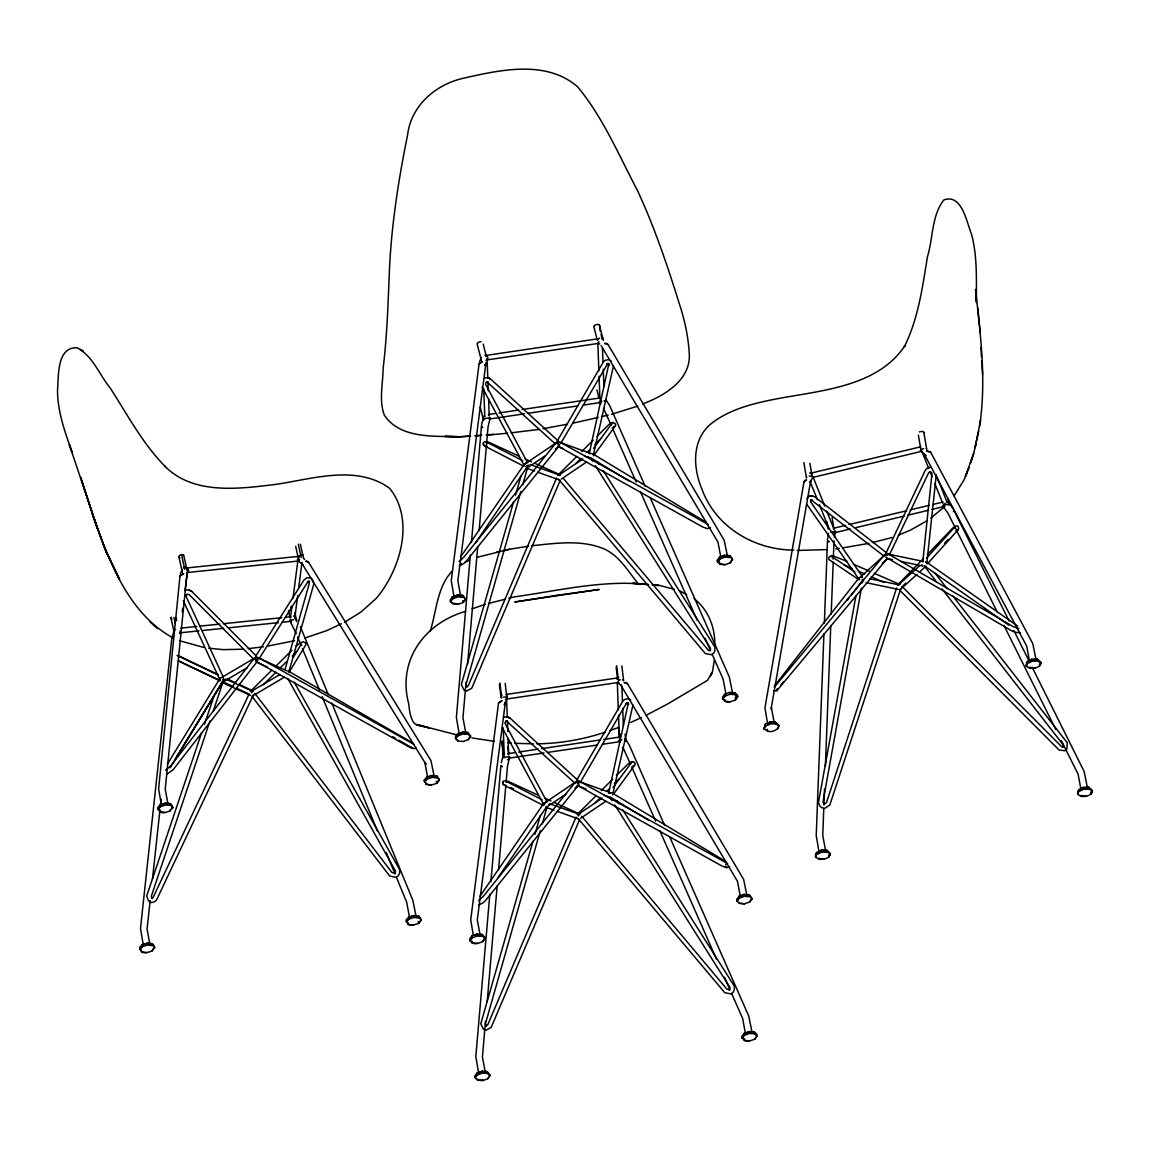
<?xml version="1.0" encoding="UTF-8"?>
<svg xmlns="http://www.w3.org/2000/svg" width="1150" height="1150" viewBox="0 0 1150 1150"><rect width="100%" height="100%" fill="white"/><g stroke="black" fill="none" stroke-linecap="round" stroke-linejoin="round"><path stroke-width="1.5" d="M714.711 644.963C715.329 627.368 708.084 609.457 693.982 598.575M523.94 466.325L484.682 446.027L483.417 444.906L483.46 442.678L484.739 441.571L488.908 442.276L518.65 456.004M543.389 805.474L504.131 785.163L502.866 784.041L502.909 781.813L504.189 780.706L508.357 781.411L538.099 795.139M483.417 444.906L483.46 442.678M502.866 784.041L502.909 781.813M976.379 301.817C976.321 279.206 977.414 256.119 971.477 234.068C966.661 222.453 961.946 193.257 943.848 199.956C931.543 215.582 933.124 238.237 927.475 256.666C922.473 287.213 918.333 318.636 904.374 346.653L904.878 345.704C877.709 386.817 820.999 390.468 776.897 398.82C753.94 403.262 730.25 408.882 711.39 423.473C691.524 439.631 692.861 467.878 702.046 489.469C715.918 527.174 754.328 549.916 793.73 550.102M823.932 633.837L816.227 835.648L819.174 852.754L821.79 850.382L824.176 850.396M824.349 623.113L827.482 540.96L828.949 541.521M823.774 808.68L822.753 835.475L825.686 851.201M823.903 805.115L824.521 789.044M825.413 765.814L830.731 626.52M831.206 614.014L833.189 562.221M833.391 556.859L834.009 540.788M714.351 659.999L712.569 671.341L707.552 680.311L667.647 703.987L646.113 715.286M470.364 555.062L456.378 717.442L459.267 734.534L462.53 732.334L465.908 733.556L462.961 717.83L466.037 682.137M471.442 542.57L481.433 426.592L482.54 427.326M467.576 664.298L477.724 546.538M479.119 530.466L488.031 426.981L490.274 417.694L489.21 417.191M489.828 894.211L475.827 1056.577L478.716 1073.683M490.892 881.719L500.897 765.727L502.004 766.461M485.501 1021.286L482.425 1056.965L485.357 1072.691L481.979 1071.484L479.507 1072.418M487.183 1001.65L497.188 885.673M498.568 869.616L505.799 785.752M506.101 782.173L507.481 766.116L509.723 756.829L508.659 756.326M767.151 729.244C767.381 734.39 779.355 730.322 778.967 725.291L775.229 721.927L769.925 722.027L765.181 724.327L764.017 728.87L767.51 731.156M180.018 575.877L183.554 573.793L180.018 575.877L158.614 788.785L161.518 805.589M922.76 562.005L932.018 473.096L930.178 471.5L928.754 472.564L889.223 555.206M150.147 900.608L147.056 929.099L149.673 943.057M152.447 879.247L159.965 809.83M160.339 806.265L161.115 799.149M936.287 474.648L926.771 563.629L926.109 562.206M979.541 426.492C986.599 381.038 980.476 334.808 975.516 289.441L976.379 298.123L975.947 293.681M220.225 678.558L220.053 680.124L183.324 600.803M479.09 363.788L482.339 361.589L479.09 363.788L451.26 580.736L454.135 597.554L454.926 596.146L457.398 595.355M498.539 702.923L501.802 700.724L498.539 702.923L470.709 919.871L473.268 934.936M182.232 611.786L182.692 608.264M184.978 590.669L187.479 571.32M292.028 605.633L290.433 617.952L290.677 616.759L285.373 617.306M292.948 598.604L297.965 559.892M294.774 618.082L297.721 595.441M298.842 586.73L302.004 562.336M827.482 539.566L828.518 533.384M472.061 941.203C471.486 946.019 480.513 942.612 482.655 941.591L484.783 938.702L484.423 936.79L482.109 934.418L477.077 934.03L471.859 935.942L469.746 938.975L469.746 940.441L472.42 943.101M724.845 699.531C724.284 704.375 733.312 700.882 735.439 699.919L737.739 696.368L737.208 694.988L734.893 692.76L729.589 692.401L724.644 694.269L722.531 697.159L722.516 698.625L725.204 701.442M744.294 1038.666C743.734 1043.51 752.761 1040.017 754.903 1039.054L757.203 1035.503L756.657 1034.123L754.342 1031.895L749.038 1031.536L744.107 1033.419L741.98 1036.294L741.98 1037.774L744.654 1040.578M978.722 431.034L973.691 453.402L965.439 476.359L969.076 467.748M803.922 482.253L806.538 479.881L804.54 480.7L803.922 482.253L764.951 707.883L767.783 724.73M771.075 709.076L810.721 480.527L810.146 482.324L812.705 477.595M980.648 420.023L974.999 447.868L976.178 443.224M834.454 537.424L835.547 531.3L834.124 530.984M861.451 588.081L822.926 802.283L824.751 803.879L826.534 802.499L896.598 587.981M862.399 582.82L863.032 579.312L862.184 579.931M159.562 810.06C158.93 814.818 167.914 811.842 170.128 810.908L172.73 806.854L170.473 803.634L165.657 802.988L160.252 804.698L157.694 807.674L159.922 811.972M141.393 950.13C140.76 954.888 149.759 951.913 151.972 950.978L154.589 946.766L152.317 943.704L147.487 943.057L142.097 944.754L139.538 947.6L141.752 952.027M407.934 922.573C407.316 927.36 416.3 924.284 418.499 923.421L421.073 920.431L420.713 918.534L418.844 916.148L413.741 915.529L408.624 917.197L406.079 920.043L408.293 924.471M856.003 595.499L818.455 802.513L819.792 805.906L821.819 807.717L824.737 808.335L829.826 805.014L900.795 588.57M717.399 560.179L717.384 561.646L720.072 564.305L725.089 564.707L730.308 562.781L732.478 558.67L729.761 555.622L724.457 555.263L719.512 557.146L717.399 560.179L719.713 562.408M424.221 780.117L426.449 784.415L431.264 785.062L436.669 783.351L439.271 779.298L437.014 776.077L431.911 775.459L426.794 777.141L424.221 780.117L426.449 784.415M777.558 728.741L778.78 725.822L775.589 723.824L775.229 721.927M829.006 856.894L830.171 853.861L827.037 851.992L826.678 850.08L821.359 850.195L816.629 852.495L815.408 855.399L815.767 857.311L818.958 859.309C823.271 859.596 829.998 858.892 830.343 853.314L826.678 850.08M1039.715 665.864L1040.937 662.961L1037.746 660.948L1037.386 659.051L1031.794 659.223L1027.338 661.466L1026.174 664.499L1026.533 666.411L1029.667 668.279C1033.979 668.596 1040.549 667.834 1041.109 662.414L1037.386 659.051M1091.163 794.032L1092.313 790.984L1089.179 789.116L1088.834 787.204L1083.242 787.391L1078.772 789.619L1077.564 792.537L1077.924 794.434L1081.101 796.447C1085.428 796.763 1092.155 795.987 1092.5 790.438L1088.834 787.204M481.491 425.213L483.762 416.171L484.783 416.099M186.861 575.072L165.212 789.173L168.144 804.899L167.21 803.706M160.252 804.698L160.612 806.596L158.039 809.586M142.097 944.754L142.442 946.666L139.897 949.512M426.794 777.141L427.153 779.039L424.58 782.029M408.624 917.197L408.983 919.109L406.439 921.941M608.681 793.011L628.188 703.556L628.676 704.289L627.253 702.492L628.015 703.326L626.132 703.383L628.331 702.621L626.06 703.901L580.103 782.647M589.217 453.732L608.738 364.421L609.227 365.154L607.789 363.357L608.566 364.191L607.717 363.889L608.882 363.486L606.683 364.234L607.574 363.889L560.654 443.512M593.558 454.063L613.496 365.858M612.619 794.923L632.946 704.993M430.215 631.278C436.569 611.153 437.043 586.874 452.338 570.946M485.961 362.652L457.844 580.836L460.776 596.562M452.41 596.807L452.769 598.704L450.656 601.738L452.971 603.966L458.261 604.325L463.206 602.442L465.506 599.049L462.645 595.283L457.628 594.881L452.41 596.807L450.297 599.84L450.656 601.738M457.542 733.93L457.901 735.842L455.788 738.731L458.103 741.103L463.407 741.462L468.338 739.579L470.637 736.029L467.791 732.421L462.76 732.018L457.542 733.93L455.429 736.819L455.788 738.731M505.425 701.802L477.293 919.986L479.909 933.944M471.859 935.942L472.219 937.854L470.106 940.872M477.006 1073.079L477.351 1074.977L475.238 1077.866L477.552 1080.238L482.856 1080.598L487.801 1078.714L490.101 1075.164L487.241 1071.556L482.209 1071.153L477.006 1073.079L474.878 1075.954L475.238 1077.866M719.512 557.146L719.871 559.044L717.758 562.077M724.644 694.269L725.003 696.181L722.89 699.071M738.961 896.281L739.321 898.193L737.208 901.212L739.522 903.44L744.539 903.842L749.757 901.931L752.071 898.524L749.211 894.758L743.906 894.413L738.961 896.281L736.848 899.314L737.208 901.212M744.107 1033.419L744.452 1035.316L742.339 1038.206M297.491 559.633L300.035 555.752M501.256 762.795L503.226 755.306L504.232 755.234M465.319 599.567L462.645 595.283M470.451 736.546L468.151 734.318L467.791 732.421M484.783 938.702L482.109 934.418M489.914 1075.681L487.6 1073.453L487.241 1071.556M732.421 559.906L729.761 555.622M737.553 696.886L735.253 694.658L734.893 692.76M751.884 899.041L749.211 894.758M757.016 1036.021L754.702 1033.793L754.342 1031.895M285.186 669.099L309.235 583.567L308.358 581.152L309.163 582.001L307.424 581.943L309.681 581.282L307.452 582.446L258.923 658.964M289.038 671.327L313.849 583.913L312.024 578.996M520.806 491.567L465.923 684.811L467.029 687.154L466.253 686.32L468.223 685.889L556.557 478.026M522.776 484.668L528.166 465.692L525.823 466.44M540.27 830.832L485.372 1023.946L486.479 1026.289L485.717 1025.469L487.672 1025.024L576.006 817.161M542.225 823.932L547.127 806.696M513.547 502.047L461.323 684.652L464.054 690.158L466.584 691.078L471.73 688.246L560.107 480.614M515.516 495.161L520.936 476.215M532.996 841.182L480.772 1023.788L483.503 1029.307L486.033 1030.213L491.179 1027.381L579.557 819.749M534.966 834.296L540.385 815.35M773.634 690.891L776.839 690.704L777.314 689.051M765.181 724.327L764.376 729.287M816.629 852.495L815.767 857.311M1027.338 661.466L1026.533 666.411M1078.772 789.619L1077.924 794.434M172.687 808.076L170.473 803.634M154.546 947.988L152.317 943.704M439.214 780.519L437.014 776.077M421.073 920.431L418.844 916.148M858.662 579.169L860.66 576.969L862.256 577.631M973.691 453.402L970.471 463.162L972.009 458.548M210.004 720.863L151.326 896.253L152.202 898.667L151.397 897.819L153.094 897.518L249.133 693.953M213.426 710.643L223.114 681.691M201.638 732.694L146.711 895.908L148.537 900.824L151.412 902.592L154.632 901.773L156.515 900.033L253.359 695.074M204.499 724.198L214.216 695.29M255.674 660.474L258.046 657.369L414.158 744.452M764.017 728.87L765.124 725.693M1026.174 665.994L1027.281 662.817M548.952 804.382L548.392 805.934L566.145 793.946M815.408 856.894L816.572 853.846M1077.564 794.032L1078.714 790.984M528.152 465.549L475.683 542.685M711.304 674.461L711.951 672.793L710.7 675.956M967.308 471.931L964.031 479.952L954.098 495.851M578.091 816.011L579.959 814.071L554.199 802.427M503.039 755.334L503.542 754.141A2.918 1.524 -6.9 0 0 503.039 755.334L502.004 741.391A2.918 1.524 -6.9 0 1 502.521 741.06M617.478 678.098L617.981 676.919A2.918 1.524 -6.9 0 0 617.478 678.098L616.141 666.942M619.836 733.628L619.735 738.012L618.384 726.843M486.982 359.001L486.479 360.166A2.918 1.409 -14.2 0 1 485.976 360.539M593.846 326.356A2.918 1.409 -14.2 0 1 596.577 324.53A2.918 1.409 -14.2 0 1 599.481 325.177L600.199 331.143M602.226 339.149L602.729 337.971A2.918 1.409 -14.2 0 1 602.226 339.149L601.019 334.348M180.334 573.85L182.146 569.652M954.27 528.166L954.931 526.844L926.483 558.167M251.447 692.875L253.259 691.021L238.884 684.308M170.128 810.908L170.171 809.844M151.972 950.978L154.732 947.485M436.669 783.351L439.401 780.002M418.499 923.421L421.259 919.928M479.493 361.704L481.562 357.334M523.868 465.304L526.154 463.277M543.317 804.439L545.603 802.413M776.652 690.374L777.4 688.864M1081.719 788.627L1081.057 789.949L1078.111 774.223L1061.364 740.629M463.206 602.442L464.801 600.056M468.338 739.579L470.637 736.029M482.655 941.591L484.969 938.184M730.308 562.781L732.607 559.389M487.801 1078.714L490.101 1075.164M735.439 699.919L737.739 696.368M749.757 901.931L752.071 898.524M754.903 1039.054L757.203 1035.503M806.869 498.741L809.097 496.239L812.389 495.808L814.876 496.944L886.708 552.877M501.012 696.469L501.989 694.701M506.518 699.2L507.495 697.432L506.733 695.563M557.146 441.154L603.103 362.408L605.001 360.41L608.235 359.576L611.254 361.071M576.596 780.289L622.553 701.543L624.45 699.545L627.684 698.711L630.703 700.206M293.207 657.469L301.415 643.942L301.645 645.409M170.171 767.754L223.704 679.851L223.316 678.342M223.704 679.851L174.685 760.078L222.971 681.461M289.599 671.442L305.986 644.589L305.569 642.85L303.384 641.743L300.466 642.663L295.665 646.53M167.311 764.232L220.211 678.026L219.822 680.915M255.501 656.463L304.031 579.945L306.935 577.702L311.19 578.306M885.974 555.709L887.929 553.783L1013.021 626.534L1018.799 628.604M953.364 511.678L954.069 510.6L1009.111 621M460.431 564.894L461.38 563.442M611.11 424.824L612.059 423.372L593.601 448.356M630.559 763.959L631.508 762.508L613.065 787.491M806.725 477.221L806.524 477.537A2.918 1.323 -9.7 0 0 806.481 477.882L803.836 462.516M450.283 601.306L452.396 598.129M717.384 561.646L719.497 558.469M469.746 940.441L471.845 937.279M736.848 900.781L738.947 897.604M460.489 557.161L524.544 463.896M479.938 896.296L543.993 803.031M498.18 877.393L546.983 806.322M455.414 738.3L457.527 735.267M722.516 698.625L724.629 695.606M735.094 698.007L737.208 694.988M474.878 1077.435L476.991 1074.402M741.98 1037.774L744.093 1034.741M593.501 455.817L614.761 426.707L615.724 425.256L615.192 423.545L613.166 422.496L609.026 424.436L596.965 436.382M613.971 793.557L634.225 765.842L635.174 764.405L634.656 762.68L632.629 761.631L628.489 763.571L616.414 775.517M557.707 443.684L559.619 441.974L708.227 524.472M577.171 782.819L579.082 781.109L727.677 863.607M257.499 661.135L173.147 769.709L167.153 774.008M774.396 685.975L859.122 577.731M781.066 684.753L783.265 681.936M847.09 600.401L849.289 597.598M851.489 594.78L862.5 580.721M559.288 445.754L466.67 560.683L463.45 563.831L459.31 565.771M578.738 784.889L486.119 899.818L482.914 902.966L478.774 904.906M255.602 659.841L257.543 657.656M157.679 809.14L160.267 806.006M424.221 781.583L426.794 778.449M886.909 558.943L776.839 690.704M171.163 809.557L172.874 807.573M139.538 949.052L142.097 946.076M406.065 921.495L408.638 918.519M484.006 419.405L484.107 419.276A2.918 1.409 -14.2 0 1 488.621 418.341M886.477 555.234L887.441 554.156M927.475 563.759L958.022 529.891L958.769 528.382L957.95 526.326L956.34 525.78L952.818 527.979L927.403 554.473M508.817 759.072L509.062 758.799A2.918 1.524 -6.9 0 0 508.027 757.117L507.351 756.988A2.918 1.524 -6.9 0 0 503.988 757.836L502.004 741.391M559.116 442.29L558.181 443.268L556.902 442.621M578.565 781.425L577.631 782.402L576.351 781.756M902.003 586.946L905.754 583.093M944.481 543.246L948.232 539.393M923.651 558.311L897.388 585.235L898.711 585.235M575.906 463.507L580.966 458.462M587.291 452.166L589.821 449.65M594.881 444.604L601.206 438.294M595.355 802.643L600.415 797.597M606.74 791.301L609.27 788.785M614.33 783.739L619.39 778.694M263.293 684.768L275.856 672.276M279.623 668.538L287.155 661.049M292.172 656.061L297.189 651.072M576.725 456.493L557.736 475.338L559.245 475.424M581.785 451.461L593.17 440.148M596.174 795.628L577.199 814.473L578.421 814.602M601.234 790.596L612.619 779.298M271.831 670.163L250.499 691.308L251.792 691.481M275.598 666.439L291.899 650.268M597.439 340.069L599.409 338.129M616.889 679.204L618.872 677.264M524.601 464.427L525.837 463.22M545.287 802.355L543.979 805.115L502.349 727.806M944.84 506.489L930.796 518.104M860.157 577.242L886.161 553.682L923.393 561.43M882.251 563.457L887.541 558.656L892.601 559.719M774.309 687.24L884.681 554.573L887.053 555.45M956.182 530.969L958.122 529.503L956.527 530.236M919.784 565.57L898.624 584.746L869.961 578.781M900.019 589.734L916.909 574.411M919.511 572.067L926.009 566.174M710.254 527.591L707.236 528.612L702.722 527.002L557.635 445.999M729.718 866.726L726.685 867.747L722.171 866.137L577.084 785.134M945.199 503.254L942.583 505.641L948.103 513.418L997.553 612.619M415.897 747.687L414.546 748.751L410.665 747.816L255.832 661.308M725.664 864.599L726.944 863.636M599.322 401.494L600.473 400.674M618.772 740.629L619.936 739.809M525.449 463.594L557.908 441.701M528.942 466.799L545.215 455.817M555.565 448.831L558.526 446.832L563.385 448.572M582.82 458.965L559.159 474.95L530.021 464.514M561.258 479.09L586.327 462.156M459.109 561.459L463.68 557.391L556.298 442.463L559.533 444.863M544.899 802.743L574.411 782.819M575.029 787.966L577.99 785.967L586.069 788.857M602.284 798.114L578.608 814.085L549.47 803.649M580.707 818.225L605.791 801.291M478.573 900.594L483.144 896.526L575.762 781.598L578.982 783.998M344.468 622.366L361.172 611.857L376.539 598.115C400.387 569.581 415.207 519.656 389.448 488.161C356.284 464.442 313.188 478.817 276.417 484.294C239.646 488.836 193.416 495.348 164.781 466.095L165.528 466.871C142.888 443.972 127.751 415.294 110.515 388.441C99.504 375.231 93.035 355.939 77.05 347.817C56.451 346.754 58.751 376.639 57.5 390.454C57.572 412.074 65.205 432.63 72.263 452.741L69.359 444.691L97.793 529.46L80.601 477.207L94.3 519.671L92.403 514.337C108.761 560.294 127.981 613.482 173.334 638.049M927.072 520.72L910.469 530.107L898.265 535.239M290.964 619.505L289.613 620.296L296.298 633.693M221.044 677.824L256.378 657.009M224.451 681.131L247.423 667.604M279.536 674.748L251.979 690.977L225.486 678.974M252.209 696.152L284.481 677.149M165.571 770.155L170.373 766.288L254.725 657.714L257.887 660.244M1027.697 663.363L1032.154 661.135L1037.746 660.948M1079.131 791.531L1083.602 789.288L1089.179 789.116M765.541 726.239L770.27 723.939L775.589 723.824M816.974 854.393L821.718 852.092L827.037 851.992M464.945 562.35L469.358 560.251M341.464 623.76L326.428 630.746L304.577 638.092M559.518 475.381L560.51 474.936L534.75 463.277M630.559 722.531L641.47 717.543M1030.271 660.474L1034.899 659.367M642.721 403.952C664.082 395.873 690.69 380.319 689.31 354.071C688.347 337.022 684.768 320.289 679.434 304.089C667.359 265.42 654.436 226.895 637.273 190.138C618.772 155.063 603.046 117.401 577.544 86.739C546.308 59.685 500.408 69.791 463.982 78.128C435.979 84.051 410.967 105.628 407.574 135.053C398.662 178.839 391.719 223.172 389.534 267.849C388.111 301.357 387.219 334.909 383.137 368.244C383.036 383.784 378.753 400.056 384.258 415.035C400.186 439.199 434.801 435.893 459.957 436.77L445.323 436.425M768.128 723.336L772.742 722.229M746.609 1032.758L751.324 1032.053M465.592 611.354C423.976 623.286 397.21 661.049 408.71 703.757C409.314 709.679 410.033 715.789 412.836 721.122C415.811 727.404 424.336 725.449 429.626 728.137L416.731 724.529L456.277 734.749M472.132 608.81L485.343 604.325M719.871 559.044L724.816 557.175L730.106 557.534M725.003 696.181L729.948 694.298L735.253 694.658M739.321 898.193L744.266 896.31L749.57 896.669M744.452 1035.316L749.398 1033.447L754.702 1033.793M610.391 423.516L613.166 422.496M613.367 426.808L614.574 426.363M629.841 762.666L632.629 761.631M632.831 765.958L634.038 765.512M452.769 598.704L457.988 596.793L463.004 597.195M457.901 735.842L463.119 733.93L468.151 734.318M472.219 937.854L477.437 935.928L482.468 936.33M477.351 1074.977L482.569 1073.065L487.6 1073.453M610.075 730.48L617.996 727.648M410.895 916.694L413.166 915.889M722.027 556.485L726.728 555.795M427.153 779.039L432.271 777.371L437.359 777.989M144.354 944.251L146.912 943.417M408.983 919.109L414.101 917.427L419.204 918.045M474.375 935.281L476.848 934.49M947.039 502.119L948.06 501.788L953.523 509.335M160.612 806.596L166.017 804.899L170.833 805.546M142.442 946.666L147.847 944.955L152.662 945.602M611.57 414.259L637.79 406.108M476.675 557.419L509.579 549.269L503.341 550.562M527.117 465.621L528.425 465.218M605.317 732.162C583.237 739.421 560.107 743.619 536.834 743.806M429.051 776.638L431.322 775.962M930.249 467.188L927.029 468.309L925.161 470.494L885.27 554.674M891.969 537.524L872.318 542.584M162.524 804.195L165.054 803.505M294.601 640.723L267.088 646.214M222.755 679.851L224.02 679.521M488.692 603.448L505.468 599.121M508.817 598.259L513.863 596.951C557.692 590.87 601.838 579.844 646.329 584.358M811.411 473.024L920.733 446.804M812.374 477.523L922.128 451.202M845.566 525.392L833.376 528.324L834.081 529.345L826.749 511.089M849.059 524.558L906.545 510.772M910.024 509.939L929.186 505.339M932.679 504.505L943.129 502.004M834.756 532.723L850.382 528.971M855.586 527.721L904.173 516.077M907.652 515.243L928.467 510.241M931.946 509.407L944.092 506.503M598.187 417.45L572.829 423.2M601.522 416.645L608.221 415.064M608.954 793.04L610.607 792.652M496.886 551.914L500.063 551.253M869.012 543.346L842.777 547.874M539.422 429.396L511.103 432.817M542.944 428.749L567.554 424.177M509.795 549.211L528.482 546.178M486.407 355.379L597.799 338.833M486.781 359.964L598.604 343.361M495.506 413.468L488.405 414.518L489.21 415.581L488.621 399.596M499.057 412.936L518.578 410.033M522.129 409.515L600.228 397.914L599.926 399.136L599.064 376.05M489.21 419.046L524.572 413.799M528.109 413.281L577.631 405.921M582.935 405.131L600.616 402.514M505.856 694.514L617.248 677.968M506.244 699.099L618.067 682.496M514.956 752.603L507.854 753.652L508.674 754.716L508.07 738.731M518.506 752.071L538.027 749.182M541.578 748.65L600.156 739.953M603.707 739.421L619.678 737.049M508.674 758.195L544.036 752.934M547.572 752.416L597.08 745.056M602.384 744.28L620.066 741.649M263.609 646.731L248.299 648.658M835.734 548.895L839.256 548.378M183.31 567.899L185.682 567.568L188.068 568.962L188.658 570.874M531.904 545.747C555.45 543.303 580.707 539.465 603.333 548.579C619.304 555.421 628.245 571.564 638.782 584.43M507.567 433.219L486.249 435.232M187.148 567.899L300.064 556.212M187.234 572.513L298.827 560.984M180.866 628.116L196.808 626.462M200.359 626.103L219.837 624.076M223.373 623.717L281.822 617.679M179.616 632.874L199.036 630.861M202.558 630.502L223.732 628.317M229.022 627.771L278.429 622.653M281.951 622.294L290.777 621.374M484.783 377.904L488.189 377.746L490.719 379.098L558.239 440.996M504.246 717.054L507.653 716.896L510.169 718.232L577.688 780.131M827.152 549.585L797.281 550.462M470.58 436.008L459.482 436.813L470.192 436.181M474.835 435.692L481.663 435.203M486.522 434.844L493.609 434.341M185.955 590.108L188.729 589.936L191.892 591.531L256.594 656.348M475.539 435.864L480.901 435.548M243.283 649.204L223.258 649.649L208.696 648.183M1020.28 632.673L1015.666 632.428L1011.511 630.703L885.831 557.218M175.562 629.683L174.354 629.74L171.767 638.667L140.501 928.424L143.376 945.501M1031.794 659.223L1032.01 660.517L1037.875 660.287M1083.242 787.391L1083.458 788.684L1089.309 788.44M818.512 858.317L824.536 859.136M1029.221 667.288L1034.986 668.164M769.925 722.027L770.126 723.321L775.718 723.149M1080.669 795.441L1086.419 796.332M821.359 850.195L821.574 851.489L827.166 851.316M1083.674 787.577L1087.569 788.383L1084.091 771.406L1032.24 667.402M533.456 743.82L514.826 743.303M746.178 894.93L741.477 895.62L740.413 897.072L737.481 881.346L620.569 684.696L621.805 686.148L617.794 682.683M179.917 557.808A2.918 1.596 -12.5 0 1 179.026 556.212A2.918 1.596 -12.5 0 1 181.513 554.702L183.597 554.746L187.134 570.601M444.748 436.382L459.957 436.77M486.234 445.769L484.481 445.683L486.91 446.301M724.457 555.263L724.716 556.557L730.293 556.873M452.467 602.959L458.261 604.325M729.589 692.401L729.848 693.68L735.425 693.996M743.906 894.413L744.165 895.692L749.742 896.008M472.061 942.813L477.724 943.46M749.038 1031.536L749.311 1032.829L754.889 1033.131M477.063 1079.232L481.376 1080.181M721.467 564.133L725.089 564.707M457.628 594.881L457.887 596.174L463.191 596.534M710.614 650.699L709.579 650.627L710.599 648.471L595.326 465.635M724.845 701.141L730.221 701.831M462.76 732.018L463.019 733.312L468.323 733.657M740.931 903.268L744.539 903.842M477.077 934.03L477.336 935.309L482.641 935.669M744.294 1040.29L749.685 1040.98M482.209 1071.153L482.482 1072.447L487.787 1072.806M648.672 584.545L632.716 583.323L646.544 584.473M652.223 584.818L659.309 585.364L674.418 589.361M599.854 343.979L599.193 343.936A2.918 1.409 -14.2 0 1 598.187 342.456L598.546 342.053A2.918 1.409 -14.2 0 1 599.049 341.679M729.344 692.717L731.86 692.918M653.459 585.048L658.648 585.494L653.372 585.005M507.984 742.771L511.405 743.087M431.911 775.459L432.199 776.739L437.575 777.328M159.534 811.67L165.011 812.59M413.741 915.529L414.029 916.809L419.405 917.398M141.364 951.726L146.855 952.66M503.944 784.818L506.359 785.45M426.061 784.113L431.264 785.062M165.657 802.988L165.945 804.267L171.034 804.885M407.905 924.169L413.109 925.117M147.487 943.057L147.775 944.337L152.878 944.955M494.256 741.333L471.831 737.912M901.039 561.473L922.961 566.03L921.883 564.794M866.166 582.691L898.322 589.389M203.938 647.493L179.515 640.694M708.659 650.555L563.442 478.544M561.272 442.894L591.488 453.718M584.43 456.104L589.274 457.829L588.182 456.536M526.197 468.05L534.592 471.054M537.941 472.262L559.777 480.082M577.357 780.836L610.952 792.853M603.879 795.239L608.738 796.979M545.646 807.199L554.041 810.204M557.405 811.397L579.226 819.217M809.614 472.966L812.173 474.044M847.104 561.473L833.29 555.91L830.3 556.011L828.747 557.736L828.906 559.533L859.122 579.873M853.53 564.276L869.587 571.277M874.402 573.376L900.105 584.588M843.928 564.822L851.963 568.344M858.389 571.148L864.829 573.965M871.254 576.783L884.12 582.418M525.09 458.922L531.53 461.826M259.598 658.461L286.939 670.852M256.608 662.184L267.519 667.129M544.539 798.057L550.979 800.961M177.833 655.342L218.112 674.604M221.648 682.309L250.599 695.419M510.341 787.391L513.561 788.842M227.7 679.089L235.693 682.812M503.226 755.306L504.289 755.794M219.118 679.981L178.911 660.962M223.905 682.223L233.479 686.723M236.67 688.232L247.854 693.479M177.057 655.5L218.371 675.122M178.279 660.934L219.348 680.57M522.761 460.676L486.393 442.031L487.658 443.152L486.479 441.658L487.658 443.152M542.211 799.825L505.856 781.166L507.107 782.288L505.942 780.792L507.107 782.288M484.826 355.134L487.269 356.428L488.046 358.297M930.508 451.893L926.613 451.088L930.508 451.893L1032.801 643.641L1036.193 660.359M827.482 540.96L828.992 541.765M255.329 657.886L256.623 658.591M679.463 590.697L686.723 594.636M413.396 743.403L288.161 671.011L289.053 672.218M392.624 736.618L395.715 738.401M398.806 740.197L412.721 748.233L411.772 747.184M706.244 522.344L592.638 453.79L593.616 454.954M590.64 457.815L629.021 480.988M725.707 861.494L612.087 792.925L613.065 794.089M610.089 796.95L648.471 820.122M179.932 630.976L180.794 631.551M854.824 571.852L831.594 556.413L833.031 557.405L833.189 559.188M1017.592 626.046L925.951 561.703L927.116 562.753M924.442 565.872L1008.823 625.14M884.321 556.37L811.268 499.991L812.259 499.977L810.534 500.624L810.966 499.574L810.851 502.147L862.342 576.524M720.072 564.305L719.569 563.299M739.522 903.44L739.033 902.434M458.103 741.103L457.599 740.097M298.526 561.157L302.795 564.722L301.76 563.198L425.974 764.333L424.839 762.335L427.771 778.047M608.077 344.626L604.684 343.419L606.884 343.419L608.077 344.626L724.169 540.212L727.274 555.191M481.433 426.592L482.583 427.57M627.526 683.761L624.134 682.554L626.333 682.554L627.526 683.761L743.619 879.348L747.054 896.08M500.897 765.727L502.047 766.705M725.521 866.252L726.771 867.373M149.888 621.805L157.406 628.561M555.651 444.245L486.896 381.8L487.658 381.915L486.479 381.886L485.444 384.043L527.649 462.832M575.115 783.394L506.345 720.935L507.121 721.05L505.928 721.021L504.893 723.178L547.113 802.111M920.302 450.124L924.442 454.451L1026.72 646.199L1029.667 661.926M899.875 590.367L1059.107 750.03L1064.886 750.734L1066.855 748.952L1067.286 742.828L952.674 595.801M253.949 659.482L189.247 594.665L187.421 594.162L185.998 595.786L185.998 595.01L186.056 596.304L223.272 677.12M902.218 586.629L1061.493 746.537L1063.994 746.738L1061.939 746.796L1063.391 746.221L1062.959 747.27L1063.074 744.697L942.037 588.915M308.717 562.58L305.641 561.171L307.726 561.286L308.717 562.58L430.948 760.624L434.412 777.371L433.751 776.149M558.598 479.291L705.338 653.559L711.275 654.738L713.719 653.085L714.869 650.656L714.854 647.004L603.189 470.594M581.742 816.313L726.872 989.144L730.077 989.834L729.028 989.762L730.063 987.606L614.79 804.899M578.048 818.426L724.788 992.694L730.724 993.873L733.168 992.234L734.318 989.791L734.318 986.139L622.639 809.729M935.051 573.189L947.169 588.728M924.442 566.26L936.546 581.842M254.854 693.364L391.92 872.447L394.119 873.152L395.543 872.304L395.485 871.01L287.629 678.342M252.252 696.727L389.634 875.926L395.571 877.349L398.231 875.783L399.596 873.382L399.711 869.745L294.242 682.18M806.624 504.016L858.389 578.321M601.105 345.561L718.017 542.211L720.964 557.937M597.454 461.552L599.366 464.557M616.918 800.688L618.815 803.706M590.568 458.074L592.466 461.092M610.018 797.352L611.929 800.371M605.834 399.481L609.917 406.151L645.207 486.306M625.284 738.616L629.366 745.286L664.671 825.456M1039.356 663.967L1039.959 665.462M1090.804 792.12L1091.393 793.615M828.647 854.996L829.236 856.491M482.037 387.09L523.667 464.399M603.448 408.092L610.808 424.508M622.912 747.227L630.258 763.643M462.846 600.544L463.393 602.068M1013.898 630.602L1029.854 662.601M1003.936 625.428L1055.772 729.431M436.31 781.454L436.842 782.992M418.154 921.509L418.672 923.062M650.282 497.821L729.287 676.919L732.406 692.171M612.26 427.8L636.18 482.022M640.521 491.884L697.058 620.037M705.036 638.121L710.111 649.621M712.281 654.551L723.149 679.19L726.096 694.916M669.746 836.956L748.736 1016.054L751.856 1031.32M631.709 766.935L655.629 821.158M659.985 831.019L716.508 959.186M724.486 977.256L729.56 988.756M731.731 993.686L742.598 1018.339L745.545 1034.051M300.409 626.736L328.339 694.701M331.746 702.981L412.836 900.263L415.926 915.529M297.663 637.014L300.394 643.641M302.436 648.614L319.47 690.058M322.187 696.684L377.387 830.961M386.242 852.524L395.111 874.072M396.463 877.378L406.683 902.247L409.63 917.973M936.761 476.503L947.284 502.737M922.084 451.835L928.754 468.424M930.077 471.744L932.075 476.732M934.749 483.374L942.741 503.298M812.762 476.229L824.751 506.115M810.189 481.706L817.42 499.732M819.404 504.649L829.265 529.244M599.481 325.177L603.348 340.443M593.86 326.729L597.209 339.926M596.951 389.922L599.035 398.173M483.201 344.109L486.048 355.307A2.918 1.409 -14.2 0 1 485.904 356.069M481.361 360.539L477.178 344.051A2.918 1.409 -14.2 0 1 481.002 341.737M480.254 407.258L483.604 420.454M482.856 1080.598L482.641 1079.548M300.38 544.252L303.557 558.569M298.281 544.194L301.214 557.333M295.694 546.408L298.166 557.506M294.889 612.777L296.643 620.698M290.691 606.927L291.381 610.003M288.463 610.765L289.872 617.104M181.513 554.702L184.776 569.365M178.911 556.859L182.433 572.714M176.007 617.478L176.697 620.554M173.923 617.421L175.289 623.573M170.976 618.053L174.139 632.313M771.363 707.451L774.309 723.163M948.046 498.611L948.923 503.729M923.824 432.371L926.742 449.449M918.361 435.045L920.992 450.426M832.068 517.543L833.822 527.778M826.893 521.913L828.072 528.756M809.887 463.263L811.929 475.209M621.863 665.979L623.645 680.771M625.097 734.102L625.887 740.672M616.63 665.749L618.427 680.599A2.918 1.524 -6.9 0 1 620.296 679.808M505.181 683.301L506.963 698.093M507.826 746.494L508.616 753.077M499.948 683.086L501.731 697.921M499.459 684.264L501.098 697.878M977.744 307.97L980.217 332.637M975.962 293.768L976.336 302.551M981.812 360.798L982.617 374.699M981.051 347.372L981.439 356.859M621.92 687.283L622.452 701.313M622.711 708.328L623.372 725.866M617.32 683.215L618.312 709.866M618.513 715.185L619.39 738.286M602.471 348.134L603.003 362.178M603.261 369.193L603.923 386.731M597.871 344.08L598.863 370.717M506.532 697.878L507.265 717.413M507.409 720.964L507.797 731.63M503.211 727.835L504.261 755.895M487.082 358.743L487.816 378.278M487.945 381.829L488.276 390.713M483.747 388.7L484.797 416.76M834.411 533.629A2.918 1.323 -9.7 0 0 833.089 532.019L832.37 532.004A2.918 1.323 -9.7 0 0 830.889 532.263M921.481 451.001A2.918 1.323 -9.7 0 1 921.049 450.067L921.279 449.707A2.918 1.323 -9.7 0 1 923.666 448.644M926.268 448.874A2.918 1.323 -9.7 0 1 926.598 449.132M920.747 431.552A2.918 1.323 -9.7 0 1 923.766 432.731M919.339 431.969A2.918 1.323 -9.7 0 1 920 431.724M944.452 507.193A2.918 1.323 -9.7 0 1 943.518 506.058L943.762 505.698A2.918 1.323 -9.7 0 1 946.896 504.548L947.614 504.562A2.918 1.323 -9.7 0 1 949.066 505.123M809.154 476.1A2.918 1.323 -9.7 0 1 809.902 476.028L810.621 476.043A2.918 1.323 -9.7 0 1 812.072 476.603M600.904 403.679A2.918 1.409 -14.2 0 1 600.444 402.356L600.789 401.954A2.918 1.409 -14.2 0 1 601.924 401.264M604.109 400.818A2.918 1.409 -14.2 0 1 604.756 400.861M605.303 401.019A2.918 1.409 -14.2 0 1 605.691 401.264M299.374 561.387A2.918 1.596 -12.5 0 1 299.532 559.389M304.074 558.799A2.918 1.596 -12.5 0 1 304.577 559.518M171.982 618.988A2.918 1.596 -12.5 0 1 171.235 617.176M180.047 632.356A2.918 1.596 -12.5 0 1 179.946 633.607M187.637 570.846A2.918 1.596 -12.5 0 1 187.881 572.413L187.493 572.844A2.918 1.596 -12.5 0 1 186.932 573.203M296.384 621.575A2.918 1.596 -12.5 0 0 295.636 619.749L294.846 616.199A2.918 1.596 -12.5 0 0 293.494 616.055M291.439 622.581A2.918 1.596 -12.5 0 1 293.537 619.706M505.31 699.89A2.918 1.524 -6.9 0 0 506.474 699.286L506.819 698.898A2.918 1.524 -6.9 0 0 505.784 697.202L505.109 697.087A2.918 1.524 -6.9 0 0 503.614 697.13M620.396 742.052A2.918 1.524 -6.9 0 1 620.166 741.693L620.669 740.499A2.918 1.524 -6.9 0 1 621.819 739.896M625.269 740.011A2.918 1.524 -6.9 0 1 625.916 741.074M619.706 737.61A2.918 1.524 -6.9 0 1 620.224 736.819M508.199 759.532A2.918 1.524 -6.9 0 1 507.552 759.791M502.133 743.245A2.918 1.524 -6.9 0 1 501.501 742.584M619.117 682.669A2.918 1.524 -6.9 0 1 618.556 682.453M618.154 682.151A2.918 1.524 -6.9 0 1 617.924 681.777M622.466 679.88A2.918 1.524 -6.9 0 1 623.027 680.11M501.299 694.241L500.796 695.419A2.918 1.524 -6.9 0 1 501.299 694.241M485.674 363.889L484.926 365.527L485.674 363.889M505.123 703.024L504.39 704.663L505.123 703.024M556.959 595.312L514.754 602.011L599.15 589.476L556.959 595.312M810.031 496.096L809.097 496.239L812.389 495.808L810.031 496.096M302.781 555.019L300.682 554.961A2.918 1.596 -12.5 0 1 302.781 555.019M186.343 567.051L184.244 566.993A2.918 1.596 -12.5 0 1 186.343 567.051M490.231 378.796L487.427 377.646L490.231 378.796M509.68 717.931L506.877 716.781L509.68 717.931M191.547 591.201L188.729 589.936L191.547 591.201M81.765 350.304L80.428 349.428L83.231 351.282L81.765 350.304M925.779 455.688L924.083 453.934L925.779 455.688M119.485 579.241L104.578 548.004L93.926 518.334L107.036 553.969L104.578 548.004L119.485 579.241"/></g></svg>
